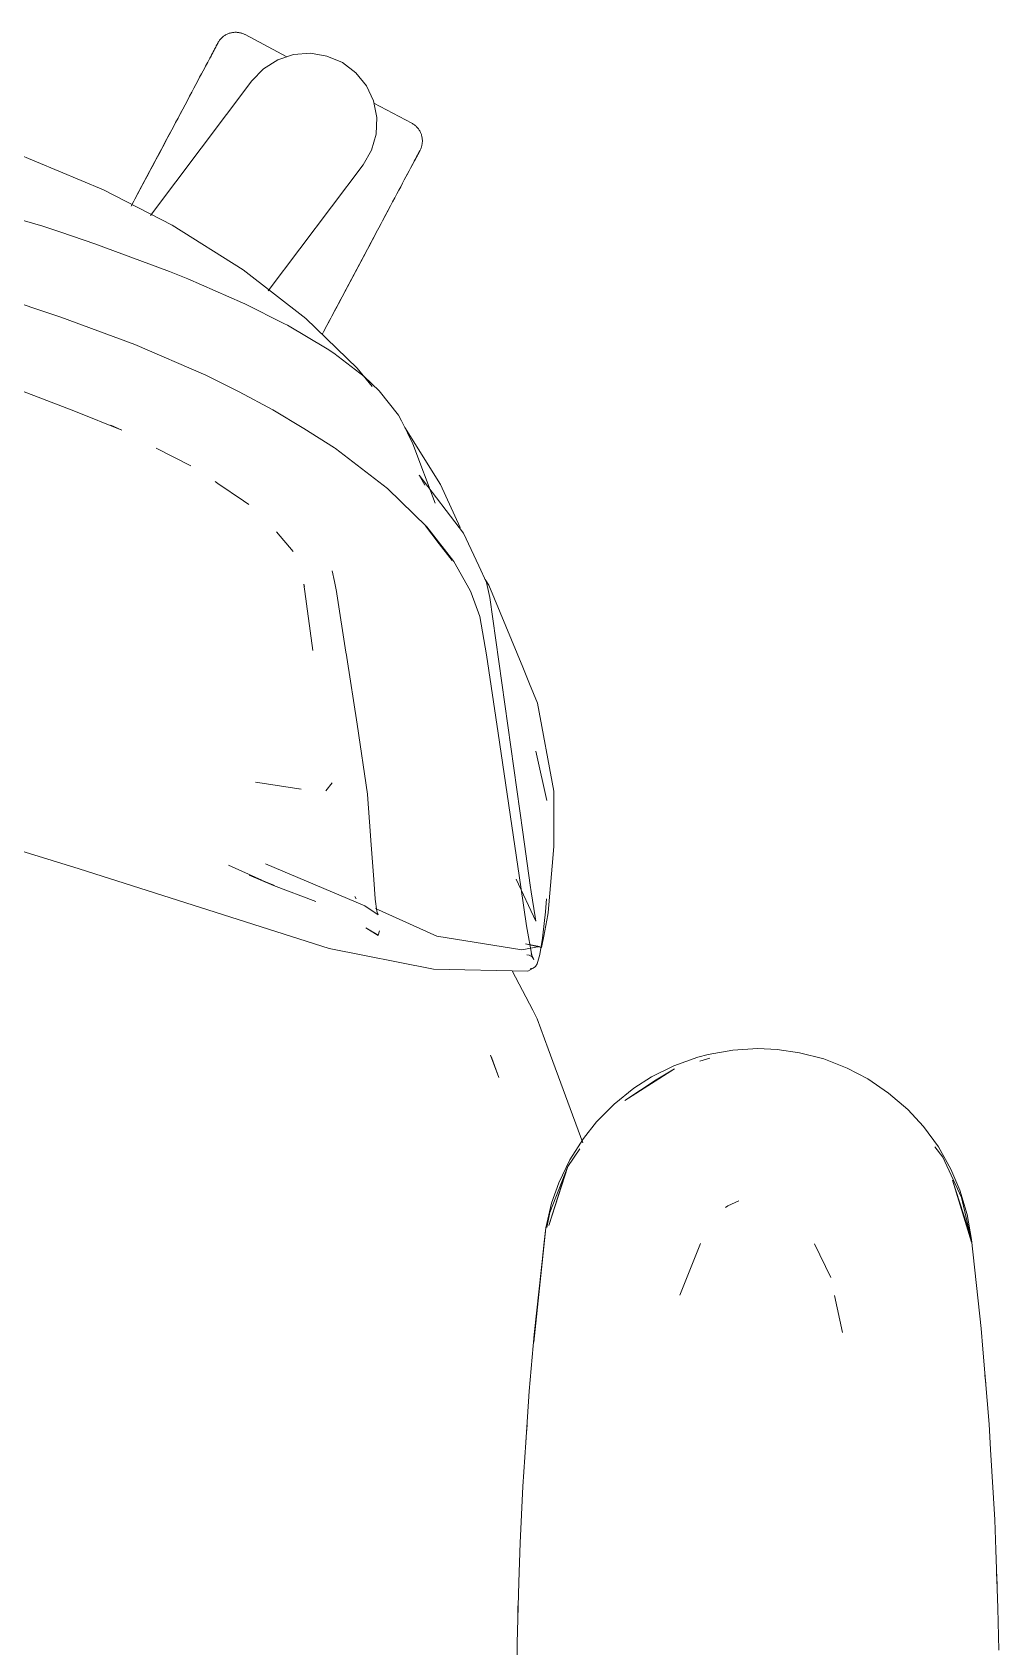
# Model space of a CAD drawing. Header units: millimetres. Extents: x 90978 to 295199, y -4084 to 97293.
# Drawn here: x 165728.9 to 165923.2, y 16150.9 to 16475.4 of the extents above; entities that cross this region are included whole.
import ezdxf

# ---------------------------------------------------------------- set-up
doc = ezdxf.new("R2010")
doc.units = ezdxf.units.MM
doc.header["$MEASUREMENT"] = 0
doc.layers.add('G-IMPT', color=8, linetype='CONTINUOUS', lineweight=9)
doc.layers.add('I-FURN', color=8, linetype='CONTINUOUS', lineweight=9)

msp = doc.modelspace()

# ---------------------------------------------------------------- linework, layer by layer
at = {"layer": 'G-IMPT'}
for p, q in [((165725.3, 16451.2), (165743.27, 16443.68)), ((165731.05, 16436.41), (165700.22, 16445.35)), ((165743.27, 16443.68), (165757.05, 16436.59)), ((165731.05, 16436.41), (165734.65, 16435.22)), ((165757.05, 16436.59), (165771.34, 16427.62)), ((165741.48, 16432.88), (165734.65, 16435.22)), ((165741.48, 16432.88), (165756.55, 16427.27)), ((165760.23, 16425.79), (165756.55, 16427.27)), ((165771.34, 16427.62), (165783.94, 16417.81)), ((165771.19, 16421.02), (165760.23, 16425.79)), ((165734.7, 16418.1), (165719.78, 16423.11)), ((165771.19, 16421.02), (165771.63, 16420.8)), ((165779.64, 16416.8), (165771.63, 16420.8)), ((165734.7, 16418.1), (165749.58, 16412.65)), ((165794.24, 16407.85), (165783.94, 16417.81)), ((165779.64, 16416.8), (165780.24, 16416.5)), ((165780.24, 16416.5), (165788.24, 16411.76)), ((165749.58, 16412.65), (165763.8, 16406.47)), ((165789.53, 16410.9), (165788.24, 16411.76)), ((165795.66, 16406.18), (165789.53, 16410.9)), ((165794.24, 16407.85), (165797.24, 16404.18)), ((165718.44, 16406.52), (165735.89, 16399.8)), ((165770.53, 16403.08), (165763.8, 16406.47)), ((165798.68, 16403.29), (165795.66, 16406.18)), ((165770.53, 16403.08), (165777.32, 16399.51)), ((165802.54, 16398.43), (165798.68, 16403.29)), ((165735.89, 16399.8), (165737.62, 16399.14)), ((165737.62, 16399.14), (165746.94, 16395.41)), ((165783.55, 16395.74), (165777.32, 16399.51)), ((165802.54, 16398.43), (165803.16, 16397.29)), ((165746.94, 16395.41), (165744.7, 16396.41)), ((165783.55, 16395.74), (165789.65, 16391.86)), ((165803.16, 16397.29), (165804.33, 16394.85)), ((165810.97, 16384.49), (165803.85, 16395.93)), ((165804.33, 16394.85), (165805.41, 16392.62)), ((165760.78, 16388.24), (165753.81, 16391.78)), ((165789.65, 16391.86), (165789.9, 16391.69)), ((165800.34, 16383.67), (165789.9, 16391.69)), ((165809.92, 16380.72), (165805.41, 16392.62)), ((165766.25, 16384.71), (165765.68, 16385.11)), ((165771.39, 16381.22), (165766.25, 16384.71)), ((165806.68, 16386.37), (165807.84, 16384.34)), ((165806.68, 16386.37), (165815.62, 16374.67)), ((165814.95, 16375.86), (165810.97, 16384.49)), ((165771.39, 16381.22), (165772.49, 16380.47)), ((165800.34, 16383.67), (165808.24, 16375.94)), ((165778.02, 16374.94), (165781.36, 16371.04)), ((165807.94, 16376.14), (165813.33, 16369.2)), ((165807.94, 16376.14), (165810.74, 16372.57)), ((165813.66, 16368.97), (165808.24, 16375.94)), ((165818.66, 16368.15), (165815.62, 16374.67)), ((165813.33, 16369.2), (165810.74, 16372.57)), ((165813.66, 16368.97), (165816.95, 16363.14)), ((165818.66, 16368.15), (165820.23, 16364.78)), ((165789.22, 16367.13), (165789.68, 16364.96)), ((165789.68, 16364.96), (165790.1, 16362.98)), ((165819.95, 16365.39), (165820.72, 16364.22)), ((165785.3, 16351.09), (165783.52, 16364.45)), ((165783.52, 16364.45), (165783.66, 16363.97)), ((165790.18, 16362.51), (165790.1, 16362.98)), ((165791.98, 16350.79), (165790.18, 16362.51)), ((165816.95, 16363.14), (165817.16, 16362.71)), ((165818.91, 16357.92), (165817.16, 16362.71)), ((165820.88, 16361.79), (165820.23, 16364.78)), ((165820.72, 16364.22), (165827.51, 16347.77)), ((165827.55, 16314.57), (165820.88, 16361.79)), ((165818.91, 16357.92), (165820.21, 16350.25)), ((165791.98, 16350.79), (165792.07, 16350.18)), ((165792.15, 16349.67), (165792.07, 16350.18)), ((165794.27, 16336.31), (165792.15, 16349.67)), ((165822.61, 16334.48), (165820.21, 16350.25)), ((165827.51, 16347.77), (165828.9, 16344.41)), ((165830.5, 16340.55), (165828.9, 16344.41)), ((165833.74, 16322.85), (165830.5, 16340.55)), ((165794.27, 16336.31), (165796.3, 16322.24)), ((165827.16, 16303.61), (165822.61, 16334.48)), ((165830.28, 16330.3), (165830.13, 16330.87)), ((165832.33, 16320.99), (165830.28, 16330.3)), ((165782.97, 16323.25), (165773.81, 16324.65)), ((165782.97, 16323.25), (165782.62, 16323.3)), ((165787.92, 16322.9), (165789.2, 16324.54)), ((165833.74, 16322.85), (165833.76, 16315.89)), ((165796.31, 16322.16), (165796.3, 16322.24)), ((165796.31, 16322.16), (165796.93, 16313.92)), ((165708.41, 16316.4), (165738.39, 16307.21)), ((165796.93, 16313.92), (165797, 16312.93)), ((165827.55, 16314.57), (165828.99, 16303.91)), ((165833.76, 16315.89), (165833.76, 16311.72)), ((165797, 16312.93), (165797.56, 16305.07)), ((165833.42, 16307.76), (165833.76, 16311.72)), ((165738.39, 16307.21), (165788.63, 16291.22)), ((165775.06, 16304.93), (165768.35, 16307.97)), ((165795.78, 16299.76), (165775.81, 16308.2)), ((165832.62, 16298.44), (165833.42, 16307.76)), ((165777.65, 16303.9), (165772.53, 16305.92)), ((165777.44, 16303.9), (165772.54, 16305.92)), ((165772.54, 16305.92), (165777.65, 16303.9)), ((165777.44, 16303.9), (165785.91, 16300.65)), ((165797.56, 16305.07), (165797.86, 16301.2)), ((165830.18, 16296.73), (165826.19, 16305.13)), ((165828.27, 16295.76), (165827.16, 16303.61)), ((165829.21, 16302.61), (165828.99, 16303.91)), ((165794.06, 16301.22), (165793.79, 16301.65)), ((165797.86, 16301.12), (165797.86, 16301.2)), ((165797.86, 16301.12), (165798.16, 16298.74)), ((165829.21, 16302.61), (165830.04, 16297.59)), ((165832.1, 16298.6), (165832.31, 16301.2)), ((165798.45, 16298), (165795.78, 16299.76)), ((165810.28, 16293.66), (165797.93, 16299.27)), ((165798.16, 16298.73), (165798.16, 16298.74)), ((165798.16, 16298.73), (165798.45, 16298)), ((165830.18, 16296.73), (165830.04, 16297.59)), ((165831.58, 16293.92), (165832.1, 16298.6)), ((165832.58, 16297.97), (165831.76, 16293.72)), ((165832.62, 16298.44), (165832.58, 16297.97)), ((165798.46, 16293.8), (165795.99, 16295.39)), ((165795.99, 16295.39), (165798.48, 16293.86)), ((165798.48, 16293.86), (165796.01, 16295.35)), ((165798.46, 16293.8), (165798.48, 16293.86)), ((165798.75, 16294.73), (165798.48, 16293.86)), ((165810.28, 16293.66), (165827.33, 16290.94)), ((165829.38, 16289.49), (165828.27, 16295.76)), ((165831.76, 16293.72), (165831.32, 16291.39)), ((165831.51, 16293.3), (165831.58, 16293.92)), ((165809.58, 16287.03), (165788.63, 16291.22)), ((165830.91, 16291.63), (165827.33, 16290.94)), ((165828.04, 16292.12), (165830.91, 16291.63)), ((165828.04, 16292.12), (165831.32, 16291.39)), ((165831.51, 16293.3), (165830.97, 16290.03)), ((165809.58, 16287.03), (165828.57, 16286.64)), ((165828.34, 16289.91), (165828.84, 16289.84)), ((165828.57, 16286.64), (165829.61, 16287.25)), ((165829.38, 16289.52), (165828.84, 16289.84)), ((165828.98, 16287.12), (165829.61, 16287.25)), ((165828.98, 16287.12), (165829.53, 16287.23)), ((165829.21, 16290.11), (165829.38, 16289.49)), ((165829.21, 16290.11), (165829.77, 16289.01)), ((165829.38, 16289.52), (165829.77, 16289.01)), ((165829.61, 16287.25), (165829.53, 16287.23)), ((165830.1, 16287.62), (165829.61, 16287.25)), ((165830.42, 16288.16), (165830.1, 16287.62)), ((165830.42, 16288.16), (165830.97, 16290.03)), ((165825.38, 16286.71), (165829.52, 16278.81)), ((165829.52, 16278.81), (165830.45, 16277.05)), ((165832.64, 16271.07), (165830.45, 16277.05)), ((165839.58, 16252.14), (165832.64, 16271.07)), ((165869.75, 16270.79), (165864.8, 16269.91)), ((165874.79, 16271.09), (165869.75, 16270.79)), ((165874.79, 16271.09), (165878.64, 16270.92)), ((165883.15, 16270.27), (165878.64, 16270.92)), ((165821.04, 16269.77), (165822.68, 16265.31)), ((165821.04, 16269.77), (165821.3, 16269.19)), ((165822.68, 16265.31), (165821.3, 16269.19)), ((165857.9, 16267.64), (165853.39, 16265.4)), ((165857.9, 16267.64), (165862.68, 16269.35)), ((165864.8, 16269.91), (165862.68, 16269.35)), ((165863.11, 16268.55), (165865.14, 16269.17)), ((165883.15, 16270.27), (165888.02, 16269.01)), ((165892.73, 16267.18), (165888.02, 16269.01)), ((165858, 16266.99), (165848.05, 16260.67)), ((165854.32, 16264.83), (165848.05, 16260.67)), ((165853.39, 16265.4), (165849.85, 16263.13)), ((165858, 16266.99), (165854.32, 16264.83)), ((165896.9, 16264.99), (165892.73, 16267.18)), ((165896.9, 16264.99), (165901.06, 16262.16)), ((165845.87, 16259.94), (165849.85, 16263.13)), ((165901.06, 16262.16), (165904.9, 16258.83)), ((165845.87, 16259.94), (165842.32, 16256.34)), ((165908.07, 16255.4), (165904.9, 16258.83)), ((165842.32, 16256.34), (165839.7, 16253.03)), ((165908.07, 16255.4), (165911.06, 16251.31)), ((165836.97, 16248.71), (165839.7, 16253.03)), ((165910.37, 16251.35), (165911.96, 16249.25)), ((165836.97, 16248.71), (165834.78, 16244.12)), ((165836.58, 16247.38), (165839, 16250.96)), ((165913.57, 16246.87), (165911.06, 16251.31)), ((165915.7, 16241.18), (165911.96, 16249.25)), ((165836.58, 16247.38), (165832.76, 16235.53)), ((165832.97, 16238.16), (165836.58, 16247.38)), ((165836.58, 16247.38), (165835.67, 16244.67)), ((165913.57, 16246.87), (165915.38, 16242.63)), ((165835.67, 16244.67), (165832.76, 16235.53)), ((165834.78, 16244.12), (165833.33, 16239.99)), ((165917.74, 16232.21), (165913.91, 16244.67)), ((165913.91, 16244.67), (165916.83, 16235.53)), ((165915.38, 16242.63), (165916.85, 16237.77)), ((165832.18, 16235.03), (165833.33, 16239.99)), ((165868.74, 16239.46), (165868.29, 16239.16)), ((165870.97, 16240.48), (165868.74, 16239.46)), ((165915.7, 16241.18), (165917.62, 16232.78)), ((165832.39, 16235.11), (165832.97, 16238.16)), ((165917.74, 16232.21), (165916.83, 16235.53)), ((165917.74, 16232.73), (165916.85, 16237.77)), ((165832.18, 16235.03), (165829.72, 16212.08)), ((165829.72, 16212.08), (165831.84, 16232.21)), ((165832.18, 16235.03), (165829.82, 16213.59)), ((165832.18, 16235.03), (165831.84, 16232.21)), ((165859.07, 16221.51), (165863.22, 16231.94)), ((165919.65, 16214.8), (165917.74, 16232.73)), ((165886.17, 16231.84), (165889.44, 16225.06)), ((165891.78, 16214.01), (165890.2, 16221.45)), ((165829.82, 16213.59), (165828.84, 16202.2)), ((165891.7, 16214.42), (165891.78, 16214.01)), ((165920, 16210.67), (165919.65, 16214.8)), ((165921.24, 16195.61), (165920, 16210.67)), ((165920.59, 16203.8), (165920.42, 16205.47)), ((165828.11, 16191.91), (165828.84, 16202.2)), ((165828.25, 16193.95), (165828.16, 16192.05)), ((165828.25, 16193.95), (165828.38, 16195.37)), ((165921.24, 16195.61), (165921.57, 16190.53)), ((165828.11, 16191.91), (165827.55, 16183.04)), ((165921.57, 16190.53), (165922.38, 16176.39)), ((165827.01, 16171.73), (165827.55, 16183.04)), ((165922.63, 16170.36), (165922.38, 16176.39)), ((165827.01, 16171.73), (165826.71, 16163.85)), ((165922.63, 16170.36), (165923.02, 16158.6)), ((165826.42, 16151.55), (165826.71, 16163.85)), ((165922.77, 16165.48), (165922.88, 16163.54)), ((165922.88, 16163.54), (165922.9, 16162.04)), ((165826.63, 16159.98), (165826.56, 16158.32)), ((165826.56, 16158.32), (165826.56, 16156.19)), ((165923.19, 16150.19), (165923.02, 16158.6)), ((165826.42, 16151.55), (165826.35, 16146.08))]:
    msp.add_line(p, q, dxfattribs=at)
at = {"layer": 'I-FURN'}
for p, q in [((165768.69, 16475.21), (165768.85, 16475.26)), ((165768.85, 16475.26), (165769.01, 16475.29)), ((165769.01, 16475.29), (165769.16, 16475.32)), ((165769.16, 16475.32), (165769.32, 16475.34)), ((165769.32, 16475.34), (165769.48, 16475.36)), ((165769.48, 16475.36), (165769.64, 16475.37)), ((165769.64, 16475.37), (165769.81, 16475.37)), ((165769.81, 16475.37), (165769.97, 16475.37)), ((165769.97, 16475.37), (165770.13, 16475.36)), ((165770.13, 16475.36), (165770.29, 16475.34)), ((165770.29, 16475.34), (165770.45, 16475.32)), ((165770.45, 16475.32), (165770.61, 16475.29)), ((165770.61, 16475.29), (165770.76, 16475.26)), ((165770.76, 16475.26), (165770.92, 16475.22)), ((165765.48, 16471.78), (165765.65, 16472.1)), ((165765.74, 16472.26), (165765.58, 16471.96)), ((165765.65, 16472.1), (165765.8, 16472.38)), ((165765.87, 16472.51), (165765.74, 16472.26)), ((165765.8, 16472.38), (165765.93, 16472.62)), ((165765.99, 16472.73), (165765.87, 16472.51)), ((165765.93, 16472.62), (165766.04, 16472.82)), ((165766.09, 16472.91), (165765.99, 16472.73)), ((165766.04, 16472.82), (165766.12, 16472.98)), ((165766.16, 16473.05), (165766.09, 16472.91)), ((165766.12, 16472.98), (165766.19, 16473.1)), ((165766.21, 16473.15), (165766.16, 16473.05)), ((165766.19, 16473.1), (165766.23, 16473.19)), ((165766.25, 16473.21), (165766.21, 16473.15)), ((165766.23, 16473.19), (165766.25, 16473.23)), ((165766.25, 16473.23), (165766.26, 16473.23)), ((165766.26, 16473.23), (165766.25, 16473.21)), ((165766.26, 16473.23), (165766.33, 16473.38)), ((165766.33, 16473.38), (165766.42, 16473.51)), ((165766.42, 16473.51), (165766.51, 16473.65)), ((165766.51, 16473.65), (165766.6, 16473.78)), ((165766.6, 16473.78), (165766.7, 16473.9)), ((165766.7, 16473.9), (165766.81, 16474.03)), ((165766.81, 16474.03), (165766.92, 16474.14)), ((165766.92, 16474.14), (165767.03, 16474.26)), ((165767.03, 16474.26), (165767.15, 16474.37)), ((165767.15, 16474.37), (165767.27, 16474.47)), ((165767.27, 16474.47), (165767.4, 16474.57)), ((165767.4, 16474.57), (165767.53, 16474.66)), ((165767.53, 16474.66), (165767.67, 16474.75)), ((165767.67, 16474.75), (165767.8, 16474.84)), ((165767.8, 16474.84), (165767.95, 16474.91)), ((165767.95, 16474.91), (165768.09, 16474.99)), ((165768.09, 16474.99), (165768.24, 16475.05)), ((165768.24, 16475.05), (165768.39, 16475.11)), ((165768.39, 16475.11), (165768.54, 16475.17)), ((165768.54, 16475.17), (165768.69, 16475.21)), ((165770.92, 16475.22), (165771.07, 16475.17)), ((165771.07, 16475.17), (165771.23, 16475.12)), ((165771.23, 16475.12), (165771.38, 16475.06)), ((165771.38, 16475.06), (165771.52, 16474.99)), ((165771.52, 16474.99), (165771.67, 16474.92)), ((165771.67, 16474.92), (165771.71, 16474.9)), ((165780.12, 16470.43), (165771.71, 16474.9)), ((165763.92, 16468.84), (165763.61, 16468.26)), ((165763.76, 16468.53), (165764.06, 16469.1)), ((165764.21, 16469.39), (165763.92, 16468.84)), ((165764.06, 16469.1), (165764.34, 16469.64)), ((165764.49, 16469.91), (165764.21, 16469.39)), ((165764.34, 16469.64), (165764.61, 16470.14)), ((165764.75, 16470.39), (165764.49, 16469.91)), ((165764.61, 16470.14), (165764.86, 16470.6)), ((165764.98, 16470.84), (165764.75, 16470.39)), ((165764.86, 16470.6), (165765.09, 16471.03)), ((165765.2, 16471.25), (165764.98, 16470.84)), ((165765.09, 16471.03), (165765.29, 16471.43)), ((165765.4, 16471.62), (165765.2, 16471.25)), ((165765.29, 16471.43), (165765.48, 16471.78)), ((165765.58, 16471.96), (165765.4, 16471.62)), ((165775.42, 16468.02), (165778.27, 16469.82)), ((165778.27, 16469.82), (165781.47, 16470.88)), ((165781.47, 16470.88), (165784.83, 16471.15)), ((165784.83, 16471.15), (165788.16, 16470.6)), ((165788.16, 16470.6), (165791.26, 16469.27)), ((165791.26, 16469.27), (165793.96, 16467.24)), ((165752.68, 16438.52), (165773.08, 16465.59)), ((165762.2, 16465.61), (165761.81, 16464.88)), ((165762.58, 16466.32), (165762.2, 16465.61)), ((165762.94, 16467), (165762.58, 16466.32)), ((165763.28, 16467.64), (165762.94, 16467)), ((165763.61, 16468.26), (165763.28, 16467.64)), ((165773.08, 16465.59), (165775.42, 16468.02)), ((165793.96, 16467.24), (165796.09, 16464.63)), ((165760.56, 16462.51), (165760.11, 16461.68)), ((165760.99, 16463.33), (165760.56, 16462.51)), ((165761.41, 16464.11), (165760.99, 16463.33)), ((165761.81, 16464.88), (165761.41, 16464.11)), ((165796.09, 16464.63), (165797.53, 16461.58)), ((165758.71, 16459.05), (165758.23, 16458.14)), ((165758.45, 16458.56), (165758.93, 16459.46)), ((165759.19, 16459.95), (165758.71, 16459.05)), ((165759.66, 16460.82), (165759.19, 16459.95)), ((165760.11, 16461.68), (165759.66, 16460.82)), ((165797.53, 16461.58), (165798.2, 16458.27)), ((165805.21, 16457.09), (165797.62, 16461.12)), ((165757.23, 16456.26), (165756.72, 16455.3)), ((165756.96, 16455.75), (165757.46, 16456.7)), ((165757.73, 16457.21), (165757.23, 16456.26)), ((165757.46, 16456.7), (165757.96, 16457.64)), ((165758.23, 16458.14), (165757.73, 16457.21)), ((165757.96, 16457.64), (165758.45, 16458.56)), ((165798.2, 16458.27), (165798.06, 16454.9)), ((165805.21, 16457.09), (165805.35, 16457.01)), ((165805.35, 16457.01), (165805.48, 16456.93)), ((165805.48, 16456.93), (165805.62, 16456.84)), ((165805.62, 16456.84), (165805.75, 16456.74)), ((165805.75, 16456.74), (165805.87, 16456.64)), ((165805.87, 16456.64), (165806, 16456.54)), ((165806, 16456.54), (165806.11, 16456.43)), ((165806.11, 16456.43), (165806.23, 16456.31)), ((165806.23, 16456.31), (165806.34, 16456.19)), ((165806.34, 16456.19), (165806.44, 16456.07)), ((165806.44, 16456.07), (165806.54, 16455.94)), ((165806.54, 16455.94), (165806.63, 16455.81)), ((165806.63, 16455.81), (165806.72, 16455.68)), ((165754.88, 16451.83), (165755.4, 16452.82)), ((165755.69, 16453.36), (165755.16, 16452.37)), ((165755.4, 16452.82), (165755.93, 16453.81)), ((165756.21, 16454.34), (165755.69, 16453.36)), ((165755.93, 16453.81), (165756.45, 16454.78)), ((165756.72, 16455.3), (165756.21, 16454.34)), ((165756.45, 16454.78), (165756.96, 16455.75)), ((165798.06, 16454.9), (165797.12, 16451.66)), ((165806.72, 16455.68), (165806.81, 16455.54)), ((165806.81, 16455.54), (165806.88, 16455.4)), ((165806.88, 16455.4), (165806.96, 16455.26)), ((165806.96, 16455.26), (165807.02, 16455.11)), ((165807.02, 16455.11), (165807.08, 16454.96)), ((165807.08, 16454.96), (165807.14, 16454.81)), ((165807.14, 16454.81), (165807.18, 16454.65)), ((165807.18, 16454.65), (165807.23, 16454.5)), ((165807.23, 16452.58), (165807.19, 16452.43)), ((165807.23, 16454.5), (165807.26, 16454.34)), ((165807.26, 16452.74), (165807.23, 16452.58)), ((165807.26, 16454.34), (165807.29, 16454.18)), ((165807.29, 16452.9), (165807.26, 16452.74)), ((165807.29, 16454.18), (165807.31, 16454.02)), ((165807.32, 16453.06), (165807.29, 16452.9)), ((165807.31, 16454.02), (165807.33, 16453.86)), ((165807.33, 16453.22), (165807.32, 16453.06)), ((165807.33, 16453.86), (165807.34, 16453.7)), ((165807.34, 16453.38), (165807.33, 16453.22)), ((165807.34, 16453.7), (165807.34, 16453.54)), ((165807.34, 16453.54), (165807.34, 16453.38)), ((165753.57, 16449.37), (165753.03, 16448.37)), ((165753.28, 16448.83), (165753.81, 16449.84)), ((165754.1, 16450.38), (165753.57, 16449.37)), ((165753.81, 16449.84), (165754.35, 16450.84)), ((165754.63, 16451.38), (165754.1, 16450.38)), ((165754.35, 16450.84), (165754.88, 16451.83)), ((165755.16, 16452.37), (165754.63, 16451.38)), ((165797.12, 16451.66), (165795.43, 16448.74)), ((165805.47, 16449.01), (165805.7, 16449.44)), ((165805.82, 16449.65), (165805.6, 16449.24)), ((165805.7, 16449.44), (165805.91, 16449.83)), ((165806.01, 16450.03), (165805.82, 16449.65)), ((165805.91, 16449.83), (165806.1, 16450.19)), ((165806.19, 16450.36), (165806.01, 16450.03)), ((165806.1, 16450.19), (165806.27, 16450.5)), ((165806.35, 16450.66), (165806.19, 16450.36)), ((165806.27, 16450.5), (165806.42, 16450.78)), ((165806.49, 16450.92), (165806.35, 16450.66)), ((165806.42, 16450.78), (165806.54, 16451.02)), ((165806.61, 16451.14), (165806.49, 16450.92)), ((165806.54, 16451.02), (165806.65, 16451.23)), ((165806.7, 16451.32), (165806.61, 16451.14)), ((165806.65, 16451.23), (165806.74, 16451.39)), ((165806.78, 16451.46), (165806.7, 16451.32)), ((165806.74, 16451.39), (165806.8, 16451.51)), ((165806.83, 16451.56), (165806.78, 16451.46)), ((165806.8, 16451.51), (165806.85, 16451.59)), ((165806.86, 16451.62), (165806.83, 16451.56)), ((165806.85, 16451.59), (165806.87, 16451.63)), ((165806.87, 16451.64), (165806.86, 16451.62)), ((165806.89, 16451.68), (165806.87, 16451.64)), ((165806.87, 16451.63), (165806.87, 16451.64)), ((165806.96, 16451.82), (165806.89, 16451.68)), ((165807.03, 16451.97), (165806.96, 16451.82)), ((165807.09, 16452.12), (165807.03, 16451.97)), ((165807.14, 16452.27), (165807.09, 16452.12)), ((165807.19, 16452.43), (165807.14, 16452.27)), ((165751.97, 16446.36), (165751.43, 16445.36)), ((165751.68, 16445.82), (165752.21, 16446.82)), ((165752.5, 16447.36), (165751.97, 16446.36)), ((165752.21, 16446.82), (165752.75, 16447.83)), ((165753.03, 16448.37), (165752.5, 16447.36)), ((165752.75, 16447.83), (165753.28, 16448.83)), ((165795.43, 16448.74), (165776.35, 16423.43)), ((165803.71, 16445.7), (165804.05, 16446.34)), ((165804.05, 16446.34), (165804.37, 16446.94)), ((165804.54, 16447.25), (165804.23, 16446.66)), ((165804.37, 16446.94), (165804.67, 16447.51)), ((165804.83, 16447.8), (165804.54, 16447.25)), ((165804.67, 16447.51), (165804.96, 16448.04)), ((165805.1, 16448.32), (165804.83, 16447.8)), ((165804.96, 16448.04), (165805.23, 16448.54)), ((165805.36, 16448.8), (165805.1, 16448.32)), ((165805.23, 16448.54), (165805.47, 16449.01)), ((165805.6, 16449.24), (165805.36, 16448.8)), ((165749.57, 16441.86), (165750.09, 16442.84)), ((165750.38, 16443.37), (165749.85, 16442.39)), ((165750.09, 16442.84), (165750.62, 16443.82)), ((165750.9, 16444.36), (165750.38, 16443.37)), ((165750.62, 16443.82), (165751.15, 16444.82)), ((165751.43, 16445.36), (165750.9, 16444.36)), ((165751.15, 16444.82), (165751.68, 16445.82)), ((165801.8, 16442.1), (165802.21, 16442.87)), ((165802.21, 16442.87), (165802.61, 16443.62)), ((165802.61, 16443.62), (165802.99, 16444.34)), ((165802.99, 16444.34), (165803.36, 16445.04)), ((165803.36, 16445.04), (165803.71, 16445.7)), ((165749.34, 16441.41), (165748.82, 16440.45)), ((165749.06, 16440.89), (165749.57, 16441.86)), ((165749.85, 16442.39), (165749.34, 16441.41)), ((165800.02, 16438.76), (165800.48, 16439.62)), ((165800.73, 16440.08), (165800.27, 16439.23)), ((165800.48, 16439.62), (165800.93, 16440.47)), ((165801.17, 16440.92), (165800.73, 16440.08)), ((165800.93, 16440.47), (165801.37, 16441.29)), ((165801.37, 16441.29), (165801.8, 16442.1)), ((165798.84, 16436.54), (165798.35, 16435.61)), ((165798.58, 16436.04), (165799.07, 16436.96)), ((165799.33, 16437.45), (165798.84, 16436.54)), ((165799.07, 16436.96), (165799.55, 16437.87)), ((165799.81, 16438.35), (165799.33, 16437.45)), ((165799.55, 16437.87), (165800.02, 16438.76)), ((165800.27, 16439.23), (165799.81, 16438.35)), ((165796.54, 16432.21), (165797.06, 16433.19)), ((165797.34, 16433.71), (165796.82, 16432.74)), ((165797.06, 16433.19), (165797.57, 16434.15)), ((165797.85, 16434.67), (165797.34, 16433.71)), ((165797.57, 16434.15), (165798.08, 16435.1)), ((165798.35, 16435.61), (165797.85, 16434.67)), ((165798.08, 16435.1), (165798.58, 16436.04)), ((165794.96, 16429.24), (165795.49, 16430.24)), ((165795.78, 16430.77), (165795.25, 16429.78)), ((165795.49, 16430.24), (165796.02, 16431.23)), ((165796.3, 16431.76), (165795.78, 16430.77)), ((165796.02, 16431.23), (165796.54, 16432.21)), ((165796.82, 16432.74), (165796.3, 16431.76)), ((165793.65, 16426.77), (165793.12, 16425.77)), ((165793.36, 16426.23), (165793.9, 16427.24)), ((165794.18, 16427.78), (165793.65, 16426.77)), ((165793.9, 16427.24), (165794.43, 16428.24)), ((165794.72, 16428.78), (165794.18, 16427.78)), ((165794.43, 16428.24), (165794.96, 16429.24)), ((165795.25, 16429.78), (165794.72, 16428.78)), ((165792.05, 16423.76), (165791.52, 16422.76)), ((165791.76, 16423.22), (165792.29, 16424.22)), ((165792.58, 16424.76), (165792.05, 16423.76)), ((165792.29, 16424.22), (165792.83, 16425.23)), ((165793.12, 16425.77), (165792.58, 16424.76)), ((165792.83, 16425.23), (165793.36, 16426.23)), ((165789.67, 16419.29), (165790.19, 16420.26)), ((165790.47, 16420.79), (165789.95, 16419.82)), ((165790.19, 16420.26), (165790.71, 16421.24)), ((165790.99, 16421.77), (165790.47, 16420.79)), ((165790.71, 16421.24), (165791.23, 16422.23)), ((165791.52, 16422.76), (165790.99, 16421.77)), ((165791.23, 16422.23), (165791.76, 16423.22)), ((165788.43, 16416.96), (165787.94, 16416.04)), ((165788.17, 16416.46), (165788.66, 16417.39)), ((165788.93, 16417.9), (165788.43, 16416.96)), ((165788.66, 16417.39), (165789.16, 16418.34)), ((165789.44, 16418.85), (165788.93, 16417.9)), ((165789.16, 16418.34), (165789.67, 16419.29)), ((165789.95, 16419.82), (165789.44, 16418.85)), ((165787.21, 16414.65), (165787.68, 16415.55)), ((165787.94, 16416.04), (165787.46, 16415.14)), ((165787.68, 16415.55), (165788.17, 16416.46))]:
    msp.add_line(p, q, dxfattribs=at)

doc.saveas('drawing.dxf')
